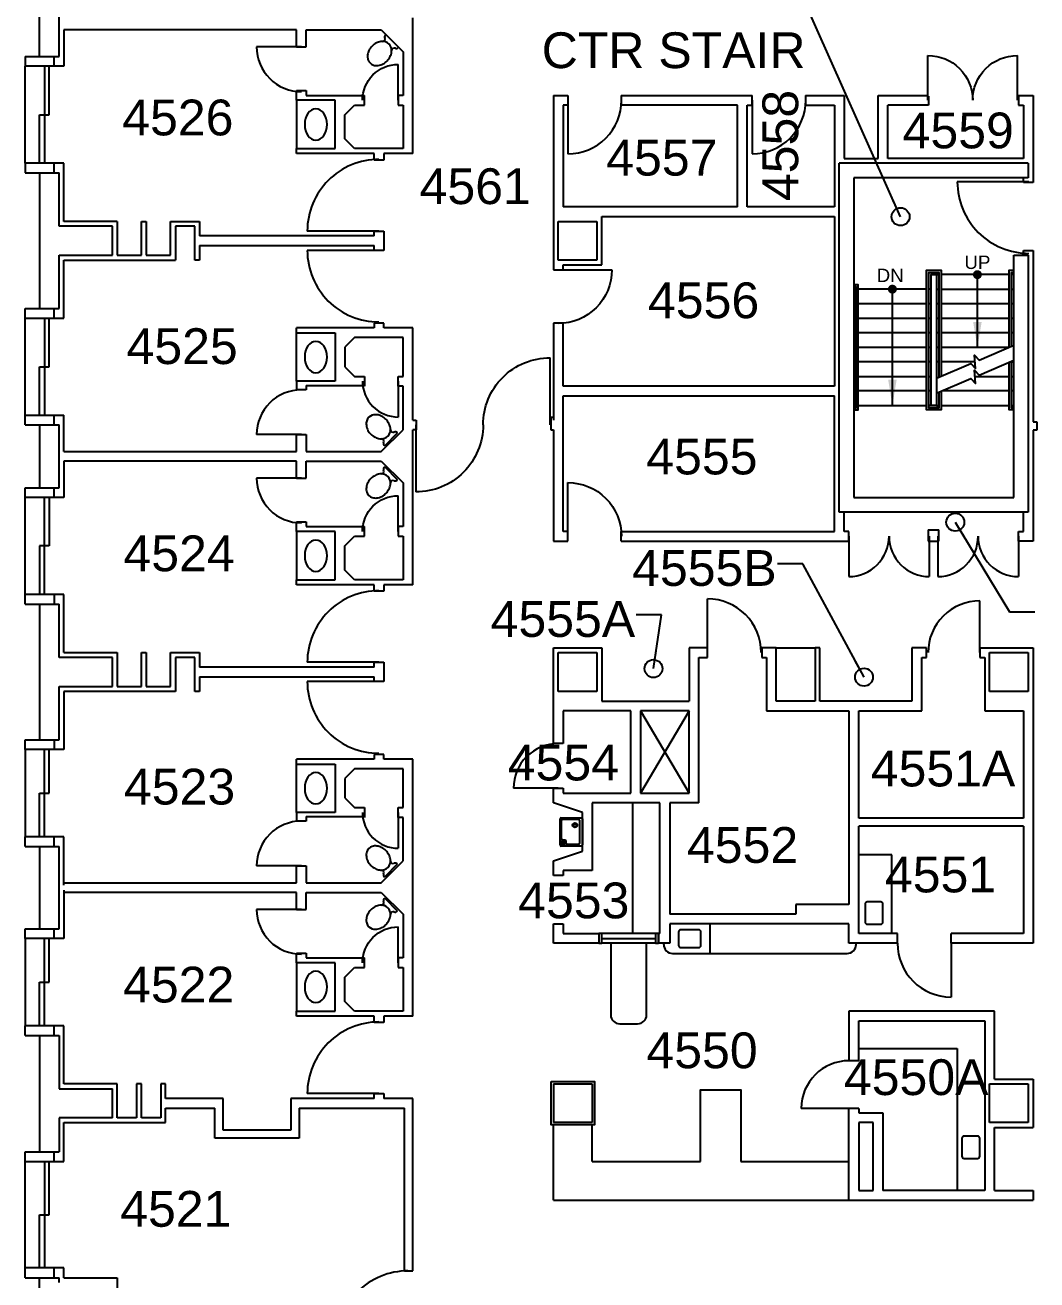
# Model space of a CAD drawing. Extents: x 338 to 7662, y 1527 to 4803.
# Drawn here: x 2680 to 3358, y 3336 to 4178 of the extents above; entities that cross this region are included whole.
import ezdxf
from ezdxf.enums import TextEntityAlignment as Align

# ---------------------------------------------------------------- set-up
doc = ezdxf.new("R2010")
doc.units = 0
doc.header["$LTSCALE"] = 96
doc.header["$MEASUREMENT"] = 0
doc.layers.get('0').update_dxf_attribs({"linetype": 'CONTINUOUS'})
for name, color, linetype in [('A-ANNO-TEXT', 4, 'CONTINUOUS'), ('A-ANNO-TEXT-STAIR', 4, 'CONTINUOUS'), ('A-ANNO-TX192', 4, 'CONTINUOUS'), ('A-COLS', 5, 'CONTINUOUS'), ('A-DOOR', 2, 'CONTINUOUS'), ('A-FLOR-CASE', 3, 'CONTINUOUS'), ('A-FLOR-HRAL', 1, 'CONTINUOUS'), ('A-FLOR-PFIX', 2, 'CONTINUOUS'), ('A-FLOR-STRS', 2, 'CONTINUOUS'), ('A-GLAZ', 2, 'CONTINUOUS'), ('A-GLAZ-SILL', 1, 'CONTINUOUS'), ('A-SHFT', 1, 'CONTINUOUS'), ('A-WALL-FULL', 6, 'CONTINUOUS'), ('X-EQPM', 2, 'CONTINUOUS')]:
    doc.layers.add(name, color=color, linetype=linetype)
doc.styles.add('ARIAL', font='arial.ttf')
doc.styles.get("Standard").update_dxf_attribs({"font": 'SIMPLEX'})
doc.dimstyles.new('DIM-96', dxfattribs={"dimscale": 96, "dimtxt": 0.18, "dimasz": 0.18, "dimexe": 0.18, "dimexo": 0.0625, "dimgap": 0.09, "dimtad": 0, "dimtih": 1, "dimtoh": 1, "dimdec": 4, "dimzin": 0, "dimdsep": 46, "dimlunit": 4, "dimtxsty": 'Standard', "dimcen": 0.09, "dimadec": 0, "dimazin": 0, "dimtfac": 1, "dimtdec": 4, "dimtofl": 0, "dimtmove": 2, "dimatfit": 3, "dimfxl": 0, "dimtolj": 1, "dimtzin": 0, "dimarcsym": 0})
doc.dimstyles.new('DIM1-4', dxfattribs={"dimscale": 48, "dimtxt": 0.09375, "dimasz": 0.125, "dimexe": 0.125, "dimexo": 0.09375, "dimgap": 0.046875, "dimtad": 1, "dimdec": 4, "dimzin": 7, "dimdsep": 46, "dimlunit": 4, "dimtxsty": 'Standard', "dimblk": 'TICK', "dimcen": 2.25, "dimdle": 1.5, "dimadec": 0, "dimazin": 0, "dimtfac": 1, "dimtdec": 4, "dimtix": 1, "dimtofl": 0, "dimtmove": 2, "dimatfit": 3, "dimldrblk": 'TICK', "dimfxl": 0, "dimtolj": 1, "dimtzin": 0, "dimarcsym": 0})

# ---------------------------------------------------------------- blocks, each defined once
blk = doc.blocks.new('DRINK FTN')
for p, q in [((-8.75, 0), (8.75, 0)), ((-9.5, -14.25), (-9.5, -0.75)), ((-8.5, -12.25), (-8.5, -4.75)), ((-7.75, -4), (-6.25, -4)), ((-5.5, -3.25), (-5.5, -1.75)), ((-4.75, -1), (7.75, -1)), ((8.5, -1.75), (8.5, -12.25)), ((9.5, -0.75), (9.5, -14.25)), ((8.75, -15), (-8.75, -15)), ((7.75, -13), (-7.75, -13)), ((1, -15), (1, -15))]:
    blk.add_line(p, q)
for centre, radius in [((-7.5, -2), 1.38), ((-7.5, -2), 0.789), ((4.5, -10), 1.56)]:
    blk.add_circle(centre, radius)
for centre, start, end in [((-8.75, -0.75), 90, 180), ((-7.75, -4.75), 90, 180), ((-6.25, -3.25), 270, 0), ((-4.75, -1.75), 90, 180), ((7.75, -1.75), 0, 90), ((8.75, -0.75), 0, 90), ((-8.75, -14.25), 180, 270), ((-7.75, -12.25), 180, 270), ((7.75, -12.25), 270, 0), ((8.75, -14.25), 270, 0)]:
    blk.add_arc(centre, 0.75, start, end)
for p in [(3.5, -10), (4, -9), (4, -11), (5, -9), (5, -11), (5.5, -10)]:
    blk.add_point(p)
blk = doc.blocks.new('dr-32')
blk.add_line((0, 0), (0, 32.05))
blk.add_arc((-0.09, -0.04), 32.09, 0.06887, 89.83373)
blk = doc.blocks.new('dr-36')
blk.add_line((0, 0), (0, 36.06))
blk.add_arc((-0.1, -0.04), 36.1, 0.06887, 89.83373)
blk = doc.blocks.new('TICK')
at = {"linetype": 'Continuous'}
blk.add_line((0.988, 0), (-0.988, 0), dxfattribs=at)
at = {"color": 11}
blk.add_line((-0.223, -0.223), (0.223, 0.223), dxfattribs=at)

msp = doc.modelspace()

# ---------------------------------------------------------------- linework, layer by layer
at = {"layer": 'A-ANNO-TEXT', "const_width": 3}
for points in [[(3316.875, 4010.25, 1), (3319.875, 4010.25, 1)], [(3259.875, 4000.5, 1), (3262.875, 4000.5, 1)]]:
    msp.add_lwpolyline(points, format="xyb", close=True, dxfattribs=at)
at = {"layer": 'A-ANNO-TEXT', "linetype": 'Continuous'}
for points in [[(3291, 3940.71429), (3313.99256, 3950.56824), (3316.99471, 3947.37113), (3316.50529, 3956.12887), (3319.50744, 3952.93176), (3342.75, 3962.89286)], [(3291, 3930.65898), (3313.99256, 3940.51294), (3316.99471, 3937.31582), (3316.50529, 3946.07357), (3319.50744, 3942.87645), (3342.75, 3952.83755)]]:
    msp.add_lwpolyline(points, dxfattribs=at)
at = {"layer": 'A-COLS'}
for p, q in [((3037.25, 4046), (3063.25, 4046)), ((3037.25, 4020), (3037.25, 4046)), ((3063.25, 4046), (3063.25, 4020)), ((3063.25, 4020), (3037.25, 4020)), ((3037.25, 3756.75), (3063.25, 3756.75)), ((3037.25, 3730.75), (3037.25, 3756.75)), ((3063.25, 3756.75), (3063.25, 3730.75)), ((3326.5, 3730.75), (3326.5, 3756.75)), ((3326.5, 3756.75), (3352.5, 3756.75)), ((3352.5, 3756.75), (3352.5, 3730.75)), ((3063.25, 3730.75), (3037.25, 3730.75)), ((3352.5, 3730.75), (3326.5, 3730.75)), ((3034, 3467.5), (3060, 3467.5)), ((3034, 3467.5), (3034, 3441.5)), ((3060, 3467.5), (3060, 3441.5)), ((3326.5, 3467.5), (3352.5, 3467.5)), ((3326.5, 3441.5), (3326.5, 3467.5)), ((3352.5, 3467.5), (3352.5, 3441.5)), ((3060, 3441.5), (3034, 3441.5)), ((3352.5, 3441.5), (3326.5, 3441.5))]:
    msp.add_line(p, q, dxfattribs=at)
at = {"layer": 'A-DOOR'}
for p, q in [((2865, 4163), (2835, 4163)), ((2930, 4127.25), (2930, 4151.25)), ((3285.20696, 4127.25), (3285.20696, 4157.25)), ((3345.20696, 4127.25), (3345.20696, 4157.25)), ((3043.75, 4127.25), (3043.75, 4091.25)), ((3167.25, 4127.25), (3167.25, 4091.25)), ((3352.90113, 4072.51473), (3304.90113, 4072.51473)), ((2917, 4039.5), (2869, 4039.5)), ((2917, 4026.5), (2869, 4026.5)), ((3037.25, 4013.5), (3073.25, 4013.5)), ((3031.875, 3909.5), (3031.875, 3954.5)), ((2930, 3938.75), (2930, 3914.75)), ((2941.875, 3909.5), (2941.875, 3864.5)), ((2865, 3903), (2835, 3903)), ((2865, 3873.75), (2835, 3873.75)), ((3043.75, 3834.75), (3043.75, 3870.75)), ((2930, 3838), (2930, 3862)), ((3232.124, 3834.75), (3232.124, 3807.75)), ((3286.124, 3834.75), (3286.124, 3807.75)), ((3291.8256, 3834.75), (3291.8256, 3807.75)), ((3345.8256, 3834.75), (3345.8256, 3807.75)), ((3137.36198, 3756.75), (3137.36198, 3792.75)), ((3320, 3756.75), (3320, 3791.44904)), ((2917, 3750.25), (2869, 3750.25)), ((2917, 3737.25), (2869, 3737.25)), ((3037.25, 3665.75), (3007.25, 3665.75)), ((2930, 3649.5), (2930, 3625.5)), ((2865, 3613.75), (2835, 3613.75)), ((2865, 3584.5), (2835, 3584.5)), ((2930, 3548.75), (2930, 3572.75)), ((2917, 3461), (2869, 3461))]:
    msp.add_line(p, q, dxfattribs=at)
for centre, major_axis, start_param, end_param in [((2865, 4163), (21.2132, 21.2132), 2.35619449, 3.926990817), ((3043.75, 4127.25), (25.45584, 25.45584), 3.926990817, 5.497787144), ((3167.25, 4127.25), (25.45584, 25.45584), 3.926990817, 5.497787144), ((2917, 4039.5), (33.94113, 33.94113), 0.785398163, 2.35619449), ((3352.90113, 4072.51473), (33.94113, 33.94113), 2.35619449, 3.926990817), ((2917, 4026.5), (33.94113, 33.94113), 2.35619449, 3.926990817), ((2865, 3903), (21.2132, 21.2132), 0.785398163, 2.35619449), ((2930, 3938.75), (-16.97056, 16.97056), 0.785398163, 2.35619449), ((2865, 3873.75), (21.2132, 21.2132), 2.35619449, 3.926990817), ((3232.124, 3834.75), (-19.09188, 19.09188), 2.35619449, 3.926990817), ((3286.124, 3834.75), (-19.09188, 19.09188), 0.785398163, 2.35619449), ((3291.8256, 3834.75), (-19.09188, 19.09188), 2.35619449, 3.926990817), ((3345.8256, 3834.75), (-19.09188, 19.09188), 0.785398163, 2.35619449), ((2917, 3750.25), (33.94113, 33.94113), 0.785398163, 2.35619449), ((3137.36198, 3756.75), (-25.45584, 25.45584), 3.926990817, 5.497787144), ((3320, 3756.75), (24.53593, 24.53593), 0.785398163, 2.35619449), ((2917, 3737.25), (33.94113, 33.94113), 2.35619449, 3.926990817), ((3037.25, 3665.75), (21.2132, 21.2132), 0.785398163, 2.35619449), ((2930, 3649.5), (-16.97056, 16.97056), 0.785398163, 2.35619449), ((2865, 3613.75), (21.2132, 21.2132), 0.785398163, 2.35619449), ((2865, 3584.5), (21.2132, 21.2132), 2.35619449, 3.926990817), ((2917, 3461), (33.94113, 33.94113), 0.785398163, 2.35619449), ((2936.5, 3294.03484), (33.94113, 33.94113), 0.785398163, 2.35619449)]:
    msp.add_ellipse(centre, major_axis=major_axis, ratio=1, start_param=start_param, end_param=end_param, dxfattribs=at)
at = {"layer": 'A-DOOR', "extrusion": (0, 0, -1)}
for centre, major_axis, start_param, end_param in [((2930, 4127.25), (-16.97056, 16.97056), 5.497787144, 7.068583471), ((3285.20696, 4127.25), (-21.2132, 21.2132), 0.785398163, 2.35619449), ((3345.20696, 4127.25), (-21.2132, 21.2132), 5.497787144, 7.068583471), ((3037.25, 4013.5), (25.45584, 25.45584), 0.785398163, 2.35619449), ((3031.875, 3909.5), (-31.81981, 31.81981), 5.497787144, 7.068583471), ((2941.875, 3909.5), (-31.81981, 31.81981), 2.35619449, 3.926990817), ((3043.75, 3834.75), (-25.45584, 25.45584), 0.785398163, 2.35619449), ((2930, 3838), (-16.97056, 16.97056), 5.497787144, 7.068583471), ((2930, 3548.75), (-16.97056, 16.97056), 5.497787144, 7.068583471)]:
    msp.add_ellipse(centre, major_axis=major_axis, ratio=1, start_param=start_param, end_param=end_param, dxfattribs=at)
at = {"layer": 'A-FLOR-CASE'}
for p, q in [((2861.75, 4127.25), (2861.75, 4094.75)), ((2861.75, 3938.75), (2861.75, 3971.25)), ((2861.75, 3838), (2861.75, 3805.5)), ((2861.75, 3649.5), (2861.75, 3682)), ((3087, 3656), (3087, 3568.25)), ((3261, 3621), (3238.75, 3621)), ((3261, 3568.25), (3261, 3621)), ((3139, 3574.75), (3139, 3555)), ((3108, 3561), (3108, 3561.75)), ((3237, 3561), (3237, 3561.75)), ((3114, 3555), (3231, 3555)), ((2861.75, 3548.75), (2861.75, 3516.25)), ((3238.75, 3491.25), (3304.75, 3491.25)), ((3304.75, 3491.25), (3304.75, 3396)), ((3034, 3389.5), (3034, 3440)), ((3060, 3415.5), (3060, 3440)), ((3060, 3415.5), (3132.625, 3415.5)), ((3159.625, 3415.5), (3232.25, 3415.5)), ((3034, 3389.5), (3232.25, 3389.5))]:
    msp.add_line(p, q, dxfattribs=at)
msp.add_lwpolyline([(3072.5, 3561.75), (3072.5, 3513.75, 0.414213562), (3078.5, 3507.75), (3090.5, 3507.75, 0.414213562), (3096.5, 3513.75), (3096.5, 3561.75)], format="xyb", dxfattribs=at)
msp.add_lwpolyline([(3132.625, 3415.5), (3132.625, 3463.5), (3159.625, 3463.5), (3159.625, 3415.5)], dxfattribs=at)
for centre, start, end in [((3114, 3561), 180, 270), ((3231, 3561), 270, 0)]:
    msp.add_arc(centre, 6, start, end, dxfattribs=at)
at = {"layer": 'A-FLOR-HRAL'}
for points in [[(3294, 3931.94469), (3294, 3919.5), (3284.25, 3919.5), (3284.25, 4013.25), (3294, 4013.25), (3294, 3942)], [(3292.5, 3931.30184), (3292.5, 3921), (3285.75, 3921), (3285.75, 4011.75), (3292.5, 4011.75), (3292.5, 3941.35714)], [(3339.75, 3961.60714), (3339.75, 4013.25), (3342.75, 4013.25)], [(3341.25, 3962.25), (3341.25, 4011.75), (3342.75, 4011.75)], [(3235.5, 3919.5), (3238.5, 3919.5), (3238.5, 4003.5), (3235.5, 4003.5)], [(3235.5, 3921), (3237, 3921), (3237, 4002), (3235.5, 4002)], [(3342.75, 3919.5), (3339.75, 3919.5), (3339.75, 3951.55184)], [(3342.75, 3921), (3341.25, 3921), (3341.25, 3952.19469)]]:
    msp.add_lwpolyline(points, dxfattribs=at)
at = {"layer": 'A-FLOR-PFIX'}
for p, q in [((2921.69486, 4171.30514), (2930.18014, 4162.81986)), ((2929.36764, 3903.99264), (2920.88236, 3895.50736)), ((2920.88236, 3881.24264), (2929.36764, 3872.75736)), ((2929.36764, 3614.74264), (2920.88236, 3606.25736)), ((2920.88236, 3591.99264), (2929.36764, 3583.50736))]:
    msp.add_line(p, q, dxfattribs=at)
for points in [[(3253.5, 3574.5, 0.414213562), (3255, 3576), (3255, 3588, 0.414213562), (3253.5, 3589.5), (3244.5, 3589.5, 0.414213562), (3243, 3588), (3243, 3576, 0.414213562), (3244.5, 3574.5)], [(3118, 3560.375, 0.414213562), (3119.5, 3558.875), (3131.5, 3558.875, 0.414213562), (3133, 3560.375), (3133, 3569.375, 0.414213562), (3131.5, 3570.875), (3119.5, 3570.875, 0.414213562), (3118, 3569.375)], [(3308, 3431), (3308, 3419, 0.414213562), (3309.5, 3417.5), (3318.5, 3417.5, 0.414213562), (3320, 3419), (3320, 3431, 0.414213562), (3318.5, 3432.5), (3309.5, 3432.5, 0.414213562)]]:
    msp.add_lwpolyline(points, format="xyb", close=True, dxfattribs=at)
for centre, radius, start, end in [((2919.50514, 4157.50346), 9.17661, 96.82628868, 116.96235197), ((2919.30092, 4159.20942), 7.45848, 72.78334671, 96.82628868), ((2919.29733, 4168.47671), 1.83236, 269.34401739, 22.69959954), ((2922.40197, 4169.89093), 1.58114, 116.56505118, 206.56505118), ((2919.84714, 4160.97214), 5.61308, 17.21665329, 72.78334671), ((2918.52597, 4156.5243), 9.17661, 153.03764803, 173.17371132), ((2920.51897, 4155.51046), 11.41267, 116.96235197, 153.03764803), ((2916.37846, 4160.63014), 9.17661, 333.03764803, 353.17371132), ((2918.08442, 4160.42592), 7.45848, 353.17371132, 17.21665329), ((2927.35171, 4160.46305), 1.79486, 66.79875016, 183.25712795), ((2928.76593, 4163.52697), 1.58114, 243.43494882, 333.43494882), ((2916.82002, 4156.72852), 7.45848, 173.17371132, 197.21665329), ((2915.0573, 4156.1823), 5.61308, 197.21665329, 252.78334671), ((2915.60352, 4157.94502), 7.45848, 252.78334671, 276.82628868), ((2915.28967, 4160.56678), 10.09896, 276.82628868, 296.96235197), ((2915.92939, 4159.30921), 8.68803, 296.96235197, 318.69039014), ((2914.38546, 4161.64397), 11.41267, 315, 333.03764803), ((2914.2448, 3910.6302), 5.61308, 107.21665329, 162.78334671), ((2914.79102, 3908.86748), 7.45848, 83.17371132, 107.21665329), ((2914.5868, 3907.16153), 9.17661, 63.03764803, 83.17371132), ((2913.57296, 3905.16853), 11.41267, 26.96235197, 63.03764803), ((2916.00752, 3910.08398), 7.45848, 162.78334671, 186.82628868), ((2918.62928, 3910.39783), 10.09896, 186.82628868, 206.96235197), ((2917.37171, 3909.75811), 8.68803, 206.96235197, 228.69039014), ((2915.56596, 3906.18236), 9.17661, 6.82628868, 26.96235197), ((2917.27192, 3906.38658), 7.45848, 342.78334671, 6.82628868), ((2926.53921, 3906.39017), 1.83236, 179.34401739, 292.69959954), ((2919.70647, 3911.30204), 11.41267, 225, 243.03764803), ((2918.69264, 3909.30904), 9.17661, 243.03764803, 263.17371132), ((2918.48842, 3907.60308), 7.45848, 263.17371132, 287.21665329), ((2918.52555, 3898.33579), 1.79486, 336.79875016, 93.25712795), ((2921.58947, 3896.92157), 1.58114, 153.43494882, 243.43494882), ((2919.03464, 3905.84036), 5.61308, 287.21665329, 342.78334671), ((2927.95343, 3903.28553), 1.58114, 26.56505118, 116.56505118), ((2921.58947, 3879.82843), 1.58114, 116.56505118, 206.56505118), ((2919.70647, 3865.44796), 11.41267, 116.96235197, 153.03764803), ((2918.69264, 3867.44096), 9.17661, 96.82628868, 116.96235197), ((2918.48842, 3869.14692), 7.45848, 72.78334671, 96.82628868), ((2918.48483, 3878.41421), 1.83236, 269.34401739, 22.69959954), ((2919.03464, 3870.90964), 5.61308, 17.21665329, 72.78334671), ((2917.27192, 3870.36342), 7.45848, 353.17371132, 17.21665329), ((2926.53921, 3870.40055), 1.79486, 66.79875016, 183.25712795), ((2927.95343, 3873.46447), 1.58114, 243.43494882, 333.43494882), ((2916.00752, 3866.66602), 7.45848, 173.17371132, 197.21665329), ((2917.71347, 3866.4618), 9.17661, 153.03764803, 173.17371132), ((2914.2448, 3866.1198), 5.61308, 197.21665329, 252.78334671), ((2915.11689, 3869.24671), 8.68803, 296.96235197, 318.69039014), ((2913.57296, 3871.58147), 11.41267, 315, 333.03764803), ((2915.56596, 3870.56764), 9.17661, 333.03764803, 353.17371132), ((2914.79102, 3867.88252), 7.45848, 252.78334671, 276.82628868), ((2914.47717, 3870.50428), 10.09896, 276.82628868, 296.96235197), ((2916.00752, 3620.83398), 7.45848, 162.78334671, 186.82628868), ((2918.62928, 3621.14783), 10.09896, 186.82628868, 206.96235197), ((2914.2448, 3621.3802), 5.61308, 107.21665329, 162.78334671), ((2914.79102, 3619.61748), 7.45848, 83.17371132, 107.21665329), ((2914.5868, 3617.91153), 9.17661, 63.03764803, 83.17371132), ((2913.57296, 3615.91853), 11.41267, 26.96235197, 63.03764803), ((2915.56596, 3616.93236), 9.17661, 6.82628868, 26.96235197), ((2917.37171, 3620.50811), 8.68803, 206.96235197, 228.69039014), ((2919.70647, 3622.05204), 11.41267, 225, 243.03764803), ((2918.69264, 3620.05904), 9.17661, 243.03764803, 263.17371132), ((2918.48842, 3618.35308), 7.45848, 263.17371132, 287.21665329), ((2918.52555, 3609.08579), 1.79486, 336.79875016, 93.25712795), ((2919.03464, 3616.59036), 5.61308, 287.21665329, 342.78334671), ((2917.27192, 3617.13658), 7.45848, 342.78334671, 6.82628868), ((2926.53921, 3617.14017), 1.83236, 179.34401739, 292.69959954), ((2927.95343, 3614.03553), 1.58114, 26.56505118, 116.56505118), ((2921.58947, 3607.67157), 1.58114, 153.43494882, 243.43494882), ((2919.70647, 3576.19796), 11.41267, 116.96235197, 153.03764803), ((2918.69264, 3578.19096), 9.17661, 96.82628868, 116.96235197), ((2918.48842, 3579.89692), 7.45848, 72.78334671, 96.82628868), ((2918.48483, 3589.16421), 1.83236, 269.34401739, 22.69959954), ((2921.58947, 3590.57843), 1.58114, 116.56505118, 206.56505118), ((2919.03464, 3581.65964), 5.61308, 17.21665329, 72.78334671), ((2916.00752, 3577.41602), 7.45848, 173.17371132, 197.21665329), ((2917.71347, 3577.2118), 9.17661, 153.03764803, 173.17371132), ((2913.57296, 3582.33147), 11.41267, 315, 333.03764803), ((2915.56596, 3581.31764), 9.17661, 333.03764803, 353.17371132), ((2917.27192, 3581.11342), 7.45848, 353.17371132, 17.21665329), ((2926.53921, 3581.15055), 1.79486, 66.79875016, 183.25712795), ((2927.95343, 3584.21447), 1.58114, 243.43494882, 333.43494882), ((2914.2448, 3576.8698), 5.61308, 197.21665329, 252.78334671), ((2914.79102, 3578.63252), 7.45848, 252.78334671, 276.82628868), ((2914.47717, 3581.25428), 10.09896, 276.82628868, 296.96235197), ((2915.11689, 3579.99671), 8.68803, 296.96235197, 318.69039014)]:
    msp.add_arc(centre, radius, start, end, dxfattribs=at)
at = {"layer": 'A-FLOR-PFIX', "extrusion": (0, 0, -1)}
for centre in [(2874.75, 4111), (2874.75, 3955), (2874.75, 3821.75), (2874.75, 3665.75), (2874.75, 3532.5)]:
    msp.add_ellipse(centre, major_axis=(0, 10.5), ratio=0.714285714, dxfattribs=at)
at = {"layer": 'A-FLOR-STRS'}
for p, q in [((3291, 4010.25), (3292.5, 4010.25)), ((3339.75, 4010.25), (3294, 4010.25)), ((3342.75, 4010.25), (3341.25, 4010.25)), ((3237, 4000.5), (3235.5, 4000.5)), ((3284.25, 4000.5), (3238.5, 4000.5)), ((3287.25, 4000.5), (3285.75, 4000.5)), ((3291, 4000.5), (3292.5, 4000.5)), ((3294, 4000.5), (3339.75, 4000.5)), ((3341.25, 4000.5), (3342.75, 4000.5)), ((3235.5, 3990.75), (3237, 3990.75)), ((3284.25, 3990.75), (3238.5, 3990.75)), ((3287.25, 3990.75), (3285.75, 3990.75)), ((3292.5, 3990.75), (3291, 3990.75)), ((3339.75, 3990.75), (3294, 3990.75)), ((3342.75, 3990.75), (3341.25, 3990.75)), ((3237, 3981), (3235.5, 3981)), ((3238.5, 3981), (3284.25, 3981)), ((3285.75, 3981), (3287.25, 3981)), ((3291, 3981), (3292.5, 3981)), ((3294, 3981), (3339.75, 3981)), ((3341.25, 3981), (3342.75, 3981)), ((3235.5, 3971.25), (3237, 3971.25)), ((3284.25, 3971.25), (3238.5, 3971.25)), ((3287.25, 3971.25), (3285.75, 3971.25)), ((3292.5, 3971.25), (3291, 3971.25)), ((3339.75, 3971.25), (3294, 3971.25)), ((3342.75, 3971.25), (3341.25, 3971.25)), ((3237, 3961.5), (3235.5, 3961.5)), ((3238.5, 3961.5), (3284.25, 3961.5)), ((3285.75, 3961.5), (3287.25, 3961.5)), ((3291, 3961.5), (3292.5, 3961.5)), ((3294, 3961.5), (3339.5, 3961.5)), ((3237, 3951.75), (3235.5, 3951.75)), ((3284.25, 3951.75), (3238.5, 3951.75)), ((3287.25, 3951.75), (3285.75, 3951.75)), ((3292.5, 3951.75), (3291, 3951.75)), ((3316.75, 3951.75), (3294, 3951.75)), ((3341.25, 3951.75), (3342.75, 3951.75)), ((3237, 3942), (3235.5, 3942)), ((3238.5, 3942), (3284.25, 3942)), ((3285.75, 3942), (3287.25, 3942)), ((3316.73294, 3942), (3339.75, 3942)), ((3341.25, 3942), (3342.75, 3942)), ((3235.5, 3932.25), (3237, 3932.25)), ((3284.25, 3932.25), (3238.5, 3932.25)), ((3287.25, 3932.25), (3285.75, 3932.25)), ((3339.75, 3932.25), (3294.71238, 3932.25)), ((3342.75, 3932.25), (3341.25, 3932.25)), ((3237, 3922.5), (3235.5, 3922.5)), ((3238.5, 3922.5), (3284.25, 3922.5)), ((3287.25, 3922.5), (3285.75, 3922.5)), ((3291, 3922.5), (3292.5, 3922.5)), ((3294, 3922.5), (3339.75, 3922.5)), ((3341.25, 3922.5), (3342.75, 3922.5))]:
    msp.add_line(p, q, dxfattribs=at)
msp.add_lwpolyline([(3287.25, 3922.5), (3287.25, 4010.25), (3291, 4010.25), (3291, 3922.5)], close=True, dxfattribs=at)
at = {"layer": 'A-GLAZ'}
for p, q in [((2692.75, 4150), (2692.75, 4085)), ((2696, 4117.5), (2696, 4150)), ((2689.5, 4085), (2689.5, 4117.5)), ((2689.5, 4117.5), (2696, 4117.5)), ((2692.75, 3981), (2692.75, 3916)), ((2696, 3948.5), (2696, 3981)), ((2689.5, 3948.5), (2696, 3948.5)), ((2689.5, 3916), (2689.5, 3948.5)), ((2692.75, 3795.75), (2692.75, 3860.75)), ((2696, 3860.75), (2696, 3828.25)), ((2689.5, 3828.25), (2689.5, 3795.75)), ((2696, 3828.25), (2689.5, 3828.25)), ((2692.75, 3633.25), (2692.75, 3691.75)), ((2696, 3662.5), (2696, 3691.75)), ((2689.5, 3633.25), (2689.5, 3662.5)), ((2689.5, 3662.5), (2696, 3662.5)), ((2692.75, 3506.5), (2692.75, 3565)), ((2696, 3535.75), (2696, 3565)), ((3066.5, 3565), (3102.5, 3565)), ((2689.5, 3506.5), (2689.5, 3535.75)), ((2689.5, 3535.75), (2696, 3535.75)), ((2692.75, 3415.5), (2692.75, 3344)), ((2696, 3379.75), (2696, 3415.5)), ((2689.5, 3344), (2689.5, 3379.75)), ((2689.5, 3379.75), (2696, 3379.75))]:
    msp.add_line(p, q, dxfattribs=at)
for points in [[(3066.5, 3561.75), (3066.5, 3568.25), (3064.5, 3568.25), (3064.5, 3561.75)], [(3104.5, 3561.75), (3104.5, 3568.25), (3102.5, 3568.25), (3102.5, 3561.75)]]:
    msp.add_lwpolyline(points, close=True, dxfattribs=at)
at = {"layer": 'A-GLAZ-SILL'}
for p, q in [((2679.75, 4085), (2679.75, 4150)), ((2679.75, 3916), (2679.75, 3981)), ((2679.75, 3795.75), (2679.75, 3860.75)), ((2679.75, 3691.75), (2679.75, 3633.25)), ((2679.75, 3565), (2679.75, 3506.5)), ((3102.5, 3568.25), (3066.5, 3568.25)), ((3102.5, 3561.75), (3066.5, 3561.75)), ((2679.75, 3344), (2679.75, 3415.5))]:
    msp.add_line(p, q, dxfattribs=at)
at = {"layer": 'A-SHFT'}
for p, q in [((3125, 3717.75), (3092.5, 3662.5)), ((3092.5, 3717.75), (3125, 3662.5))]:
    msp.add_line(p, q, dxfattribs=at)
at = {"layer": 'A-WALL-FULL'}
for p, q in [((2689.5, 4156.5), (2689.5, 4195.5)), ((2702.5, 4156.5), (2702.5, 4195.5)), ((2939.75, 4091.5), (2939.75, 4182.5)), ((2705.75, 4174.375), (2705.75, 4150)), ((2861.75, 4174.375), (2705.75, 4174.375)), ((2861.75, 4163), (2861.75, 4174.375)), ((2868.25, 4163), (2868.25, 4174.375)), ((2868.25, 4174.375), (2918.625, 4174.375)), ((2918.625, 4174.375), (2933.25, 4159.75)), ((2861.75, 4163), (2868.25, 4163)), ((2933.25, 4159.75), (2933.25, 4130.5)), ((2679.75, 4156.5), (2702.5, 4156.5)), ((2679.75, 4156.5), (2679.75, 4150)), ((2705.75, 4150), (2679.75, 4150)), ((2699.25, 4150), (2699.25, 4156.5)), ((2861.75, 4127.25), (2861.75, 4133.75)), ((2861.75, 4133.75), (2868.25, 4133.75)), ((2868.25, 4133.75), (2868.25, 4130.5)), ((2887.75, 4127.25), (2861.75, 4127.25)), ((2868.25, 4130.5), (2907.25, 4130.5)), ((2887.75, 4094.75), (2887.75, 4127.25)), ((2894.25, 4117.5), (2900.75, 4124)), ((2900.75, 4124), (2907.25, 4124)), ((2907.25, 4124), (2907.25, 4130.5)), ((2933.25, 4130.5), (2930, 4130.5)), ((2930, 4130.5), (2930, 4124)), ((2930, 4124), (2933.25, 4124)), ((2933.25, 4124), (2933.25, 4094.75)), ((3034, 4130.5), (3034, 4013.5)), ((3034, 4130.5), (3043.75, 4130.5)), ((3040.5, 4124), (3040.5, 4055.75)), ((3043.75, 4124), (3040.5, 4124)), ((3043.75, 4130.5), (3043.75, 4124)), ((3079.5, 4130.5), (3079.5, 4124)), ((3079.5, 4130.5), (3167.25, 4130.5)), ((3157.5, 4124), (3079.5, 4124)), ((3157.5, 4055.75), (3157.5, 4124)), ((3164, 4124), (3167.25, 4124)), ((3164, 4055.75), (3164, 4124)), ((3167.25, 4124), (3167.25, 4130.5)), ((3203, 4130.5), (3203, 4124)), ((3203, 4130.5), (3229, 4130.5)), ((3203, 4124), (3222.5, 4124)), ((3222.5, 4124), (3222.5, 4055.75)), ((3229, 4130.5), (3229, 4088.25)), ((3251.75, 4088.25), (3251.75, 4130.5)), ((3251.75, 4130.5), (3285.52959, 4130.5)), ((3285.52959, 4124), (3258.25, 4124)), ((3258.25, 4088.25), (3258.25, 4124)), ((3285.52959, 4130.0032), (3285.52959, 4124)), ((3346, 4130.5), (3346, 4124)), ((3346, 4130.5), (3355.75, 4130.5)), ((3346, 4124), (3349.25, 4124)), ((3349.25, 4124), (3349.25, 4088.25)), ((3355.75, 4130.5), (3355.75, 4072)), ((2894.25, 4101.25), (2894.25, 4117.5)), ((2900.75, 4094.75), (2894.25, 4101.25)), ((2861.75, 4091.5), (2861.75, 4094.75)), ((2861.75, 4094.75), (2887.75, 4094.75)), ((2913.75, 4091.5), (2861.75, 4091.5)), ((2933.25, 4094.75), (2900.75, 4094.75)), ((2913.75, 4087.10563), (2913.75, 4091.5)), ((2939.75, 4091.5), (2920.25, 4091.5)), ((2920.25, 4091.5), (2920.25, 4087.10563)), ((2705.75, 4085), (2679.75, 4085)), ((2679.75, 4085), (2679.75, 4078.5)), ((2699.25, 4078.5), (2699.25, 4085)), ((2705.75, 4046), (2705.75, 4085)), ((2920.25, 4087.10563), (2913.75, 4087.10563)), ((3225.75, 3851), (3225.75, 4085)), ((3352.5, 4085), (3225.75, 4085)), ((3229, 4088.25), (3251.75, 4088.25)), ((3349.25, 4088.25), (3258.25, 4088.25)), ((3352.5, 4085), (3352.5, 4075.25)), ((2679.75, 4078.5), (2702.5, 4078.5)), ((2689.5, 4078.5), (2689.5, 3987.5)), ((2702.5, 4042.75), (2702.5, 4078.5)), ((3235.5, 4075.25), (3235.5, 3860.75)), ((3352.5, 4075.25), (3235.5, 4075.25)), ((3349.25, 4072), (3349.25, 4075.25)), ((3355.75, 4072), (3349.25, 4072)), ((3157.5, 4055.75), (3040.5, 4055.75)), ((3066.5, 4049.25), (3222.5, 4049.25)), ((3066.5, 4016.75), (3066.5, 4049.25)), ((3222.5, 4055.75), (3164, 4055.75)), ((3222.5, 4049.25), (3222.5, 3935.5)), ((2738.25, 4042.75), (2702.5, 4042.75)), ((2741.5, 4046), (2705.75, 4046)), ((2738.25, 4023.25), (2738.25, 4042.75)), ((2741.5, 4046), (2741.5, 4023.25)), ((2757.75, 4023.25), (2757.75, 4046)), ((2757.75, 4046), (2761, 4046)), ((2761, 4046), (2761, 4023.25)), ((2777.25, 4023.25), (2777.25, 4046)), ((2777.25, 4046), (2796.75, 4046)), ((2793.5, 4042.75), (2780.5, 4042.75)), ((2780.5, 4042.75), (2780.5, 4020)), ((2793.5, 4020), (2793.5, 4042.75)), ((2796.75, 4046), (2796.75, 4036.25)), ((2913.75, 4036.25), (2796.75, 4036.25)), ((2913.75, 4036.25), (2913.75, 4039.5)), ((2913.75, 4039.5), (2920.25, 4039.5)), ((2920.25, 4039.5), (2920.25, 4026.5)), ((2702.5, 4023.25), (2738.25, 4023.25)), ((2702.5, 3987.5), (2702.5, 4023.25)), ((2741.5, 4023.25), (2757.75, 4023.25)), ((2761, 4023.25), (2777.25, 4023.25)), ((2796.75, 4029.75), (2913.75, 4029.75)), ((2796.75, 4029.75), (2796.75, 4020)), ((2913.75, 4026.5), (2913.75, 4029.75)), ((2920.25, 4026.5), (2913.75, 4026.5)), ((3342.75, 4023.25), (3352.5, 4023.25)), ((3342.75, 3860.75), (3342.75, 4023.25)), ((3349.25, 4026.5), (3355.75, 4026.5)), ((3349.25, 4023.25), (3349.25, 4026.5)), ((3352.5, 4023.25), (3352.5, 3851)), ((3355.75, 4026.5), (3355.75, 3911.48239)), ((2705.75, 4020), (2780.5, 4020)), ((2705.75, 3981), (2705.75, 4020)), ((2796.75, 4020), (2793.5, 4020)), ((3040.5, 4016.75), (3066.5, 4016.75)), ((3040.5, 4013.5), (3040.5, 4016.75)), ((3034, 4013.5), (3040.5, 4013.5)), ((2679.75, 3987.5), (2702.5, 3987.5)), ((2679.75, 3981), (2679.75, 3987.5)), ((2679.75, 3981), (2705.75, 3981)), ((2699.25, 3981), (2699.25, 3987.5)), ((2913.75, 3974.5), (2861.75, 3974.5)), ((2861.75, 3971.25), (2861.75, 3974.5)), ((2913.75, 3977.75), (2913.75, 3974.5)), ((2920.25, 3977.75), (2913.75, 3977.75)), ((2920.25, 3974.5), (2920.25, 3977.75)), ((2939.75, 3974.5), (2920.25, 3974.5)), ((2939.75, 3912.75), (2939.75, 3974.5)), ((3034, 3977.75), (3034, 3912.75)), ((3040.5, 3977.75), (3034, 3977.75)), ((3040.5, 3935.5), (3040.5, 3977.75)), ((2861.75, 3971.25), (2887.75, 3971.25)), ((2887.75, 3971.25), (2887.75, 3938.75)), ((2900.75, 3968), (2894.25, 3961.5)), ((2933.25, 3968), (2900.75, 3968)), ((2933.25, 3942), (2933.25, 3968)), ((2894.25, 3961.5), (2894.25, 3948.5)), ((2894.25, 3948.5), (2900.75, 3942)), ((2900.75, 3942), (2907.25, 3942)), ((2907.25, 3942), (2907.25, 3935.5)), ((2930, 3942), (2933.25, 3942)), ((2930, 3935.5), (2930, 3942)), ((2861.75, 3938.75), (2861.75, 3932.98239)), ((2887.75, 3938.75), (2861.75, 3938.75)), ((2868.25, 3932.98239), (2861.75, 3932.98239)), ((2868.25, 3935.95775), (2868.25, 3932.98239)), ((2868.25, 3935.95775), (2907.25, 3935.95775)), ((2933.25, 3935.5), (2930, 3935.5)), ((2933.25, 3906.25), (2933.25, 3935.5)), ((3222.5, 3935.5), (3040.5, 3935.5)), ((3040.5, 3929), (3222.5, 3929)), ((3040.5, 3838), (3040.5, 3929)), ((3222.5, 3838), (3222.5, 3929)), ((2679.75, 3909.5), (2679.75, 3916)), ((2679.75, 3916), (2705.75, 3916)), ((2699.25, 3909.5), (2699.25, 3916)), ((2705.75, 3891.625), (2705.75, 3916)), ((3032.375, 3914.375), (3032.375, 3906.25)), ((3034, 3914.375), (3032.375, 3914.375)), ((2679.75, 3909.5), (2702.5, 3909.5)), ((2689.5, 3909.5), (2689.5, 3867.25)), ((2702.5, 3867.25), (2702.5, 3909.5)), ((2918.625, 3891.625), (2933.25, 3906.25)), ((2939.75, 3912.75), (2942.06478, 3912.75)), ((2942.06478, 3906.25), (2939.75, 3906.25)), ((2939.75, 3802.25), (2939.75, 3906.25)), ((2942.06478, 3912.75), (2942.06478, 3906.25)), ((3032.375, 3906.25), (3034, 3906.25)), ((3034, 3906.25), (3034, 3831.5)), ((3355.75, 3911.48239), (3358.2657, 3911.48239)), ((3358.2657, 3905.89789), (3355.75, 3905.89789)), ((3355.75, 3905.89789), (3355.75, 3831.5)), ((3358.2657, 3911.48239), (3358.2657, 3905.89789)), ((2861.75, 3903), (2868.25, 3903)), ((2861.75, 3891.625), (2861.75, 3903)), ((2868.25, 3903), (2868.25, 3891.625)), ((2705.75, 3891.625), (2861.75, 3891.625)), ((2868.25, 3891.625), (2918.625, 3891.625)), ((2705.75, 3885.125), (2705.75, 3860.75)), ((2861.75, 3885.125), (2705.75, 3885.125)), ((2861.75, 3873.75), (2861.75, 3885.125)), ((2868.25, 3885.125), (2918.625, 3885.125)), ((2868.25, 3873.75), (2868.25, 3885.125)), ((2918.625, 3885.125), (2933.25, 3870.5)), ((2861.75, 3873.75), (2868.25, 3873.75)), ((2679.75, 3867.25), (2702.5, 3867.25)), ((2679.75, 3860.75), (2679.75, 3867.25)), ((2699.25, 3860.75), (2699.25, 3867.25)), ((2933.25, 3870.5), (2933.25, 3841.25)), ((2705.75, 3860.75), (2679.75, 3860.75)), ((3235.5, 3860.75), (3342.75, 3860.75)), ((3352.5, 3851), (3225.75, 3851)), ((3229, 3838), (3229, 3851)), ((3349.25, 3838), (3349.25, 3851)), ((2861.75, 3844.5), (2868.25, 3844.5)), ((2861.75, 3838), (2861.75, 3844.5)), ((2887.75, 3838), (2861.75, 3838)), ((2868.25, 3844.5), (2868.25, 3841.25)), ((2868.25, 3841.25), (2907.25, 3841.25)), ((2887.75, 3805.5), (2887.75, 3838)), ((2907.25, 3834.75), (2907.25, 3841.25)), ((2930, 3841.25), (2930, 3834.75)), ((2933.25, 3841.25), (2930, 3841.25)), ((3043.75, 3838), (3040.5, 3838)), ((3043.75, 3831.5), (3043.75, 3838)), ((3079.5, 3838), (3222.5, 3838)), ((3079.5, 3831.5), (3079.5, 3838)), ((3232.25, 3838), (3229, 3838)), ((3232.25, 3831.5), (3232.25, 3838)), ((3285.4435, 3839.1331), (3285.4435, 3831.52282)), ((3285.4435, 3839.1331), (3292.54431, 3839.1331)), ((3292.54431, 3831.52282), (3292.54431, 3839.1331)), ((3346, 3838), (3349.25, 3838)), ((3346, 3831.5), (3346, 3838)), ((2894.25, 3828.25), (2900.75, 3834.75)), ((2900.75, 3834.75), (2907.25, 3834.75)), ((2930, 3834.75), (2933.25, 3834.75)), ((2933.25, 3834.75), (2933.25, 3805.5)), ((3034, 3831.5), (3043.75, 3831.5)), ((3079.5, 3831.5), (3232.25, 3831.5)), ((3285.4435, 3831.52282), (3292.54431, 3831.52282)), ((3355.75, 3831.5), (3346, 3831.5)), ((2894.25, 3812), (2894.25, 3828.25)), ((2861.75, 3805.5), (2887.75, 3805.5)), ((2861.75, 3802.25), (2861.75, 3805.5)), ((2900.75, 3805.5), (2894.25, 3812)), ((2933.25, 3805.5), (2900.75, 3805.5)), ((2705.75, 3795.75), (2679.75, 3795.75)), ((2679.75, 3789.25), (2679.75, 3795.75)), ((2699.25, 3795.75), (2699.25, 3789.25)), ((2705.75, 3756.75), (2705.75, 3795.75)), ((2913.75, 3802.25), (2861.75, 3802.25)), ((2913.75, 3797.85563), (2913.75, 3802.25)), ((2920.25, 3797.85563), (2913.75, 3797.85563)), ((2920.25, 3802.25), (2920.25, 3797.85563)), ((2939.75, 3802.25), (2920.25, 3802.25)), ((2679.75, 3789.25), (2702.5, 3789.25)), ((2689.5, 3789.25), (2689.5, 3698.25)), ((2702.5, 3753.5), (2702.5, 3789.25)), ((2705.75, 3756.75), (2741.5, 3756.75)), ((2741.5, 3756.75), (2741.5, 3734)), ((2757.75, 3756.75), (2761, 3756.75)), ((2757.75, 3734), (2757.75, 3756.75)), ((2761, 3756.75), (2761, 3734)), ((2777.25, 3756.75), (2796.75, 3756.75)), ((2777.25, 3734), (2777.25, 3756.75)), ((2796.75, 3756.75), (2796.75, 3747)), ((3034, 3760), (3066.5, 3760)), ((3034, 3695.81514), (3034, 3760)), ((3066.5, 3760), (3066.5, 3724.25)), ((3125, 3760), (3125, 3724.25)), ((3137.46428, 3760), (3125, 3760)), ((3137.46428, 3753.5), (3137.46428, 3760)), ((3173.75, 3760), (3173.75, 3753.5)), ((3183.5, 3760), (3173.75, 3760)), ((3183.5, 3724.25), (3183.5, 3760)), ((3209.5, 3760), (3209.5, 3724.25)), ((3212.75, 3760), (3209.5, 3760)), ((3212.75, 3724.25), (3212.75, 3760)), ((3274.5, 3760), (3274.5, 3724.25)), ((3284.25, 3760), (3274.5, 3760)), ((3284.25, 3753.5), (3284.25, 3760)), ((3320, 3760), (3355.75, 3760)), ((3320, 3760), (3320, 3753.5)), ((3355.75, 3760), (3355.75, 3561.75)), ((2738.25, 3753.5), (2702.5, 3753.5)), ((2738.25, 3734), (2738.25, 3753.5)), ((2780.5, 3753.5), (2780.5, 3730.75)), ((2793.5, 3753.5), (2780.5, 3753.5)), ((2793.5, 3730.75), (2793.5, 3753.5)), ((2913.75, 3747), (2796.75, 3747)), ((2913.75, 3750.25), (2920.25, 3750.25)), ((2913.75, 3747), (2913.75, 3750.25)), ((2920.25, 3750.25), (2920.25, 3737.25)), ((3131.5, 3656), (3131.5, 3753.5)), ((3131.5, 3753.5), (3137.46428, 3753.5)), ((3173.75, 3753.5), (3177, 3753.5)), ((3177, 3753.5), (3177, 3717.75)), ((3281, 3753.5), (3284.25, 3753.5)), ((3281, 3717.75), (3281, 3753.5)), ((3320, 3753.5), (3323.25, 3753.5)), ((3323.25, 3753.5), (3323.25, 3717.75)), ((2796.75, 3740.5), (2796.75, 3730.75)), ((2796.75, 3740.5), (2913.75, 3740.5)), ((2913.75, 3737.25), (2913.75, 3740.5)), ((2920.25, 3737.25), (2913.75, 3737.25)), ((2702.5, 3698.25), (2702.5, 3734)), ((2702.5, 3734), (2738.25, 3734)), ((2705.75, 3730.75), (2705.75, 3691.75)), ((2780.5, 3730.75), (2705.75, 3730.75)), ((2741.5, 3734), (2757.75, 3734)), ((2761, 3734), (2777.25, 3734)), ((2796.75, 3730.75), (2793.5, 3730.75)), ((3066.5, 3724.25), (3125, 3724.25)), ((3209.5, 3724.25), (3183.5, 3724.25)), ((3274.5, 3724.25), (3212.75, 3724.25)), ((3040.5, 3717.75), (3040.5, 3695.81514)), ((3086, 3717.75), (3040.5, 3717.75)), ((3086, 3662.5), (3086, 3717.75)), ((3092.5, 3717.75), (3092.5, 3662.5)), ((3125, 3717.75), (3092.5, 3717.75)), ((3125, 3662.5), (3125, 3717.75)), ((3177, 3717.75), (3232.25, 3717.75)), ((3232.25, 3717.75), (3232.25, 3587.75)), ((3238.75, 3717.75), (3281, 3717.75)), ((3238.75, 3645.75), (3238.75, 3717.75)), ((3323.25, 3717.75), (3349.25, 3717.75)), ((3349.25, 3717.75), (3349.25, 3645.75)), ((2679.75, 3698.25), (2702.5, 3698.25)), ((2679.75, 3691.75), (2679.75, 3698.25)), ((2699.25, 3698.25), (2699.25, 3691.75)), ((3040.5, 3695.81514), (3034, 3695.81514)), ((2705.75, 3691.75), (2679.75, 3691.75)), ((2920.25, 3688.5), (2913.75, 3688.5)), ((2913.75, 3688.5), (2913.75, 3685.25)), ((2920.25, 3685.25), (2920.25, 3688.5)), ((2913.75, 3685.25), (2861.75, 3685.25)), ((2861.75, 3682), (2861.75, 3685.25)), ((2861.75, 3682), (2887.75, 3682)), ((2887.75, 3682), (2887.75, 3649.5)), ((2900.75, 3678.75), (2894.25, 3672.25)), ((2933.25, 3678.75), (2900.75, 3678.75)), ((2939.75, 3685.25), (2920.25, 3685.25)), ((2933.25, 3652.75), (2933.25, 3678.75)), ((2939.75, 3513), (2939.75, 3685.25)), ((2894.25, 3672.25), (2894.25, 3659.25)), ((3034, 3665.75), (3040.5, 3665.75)), ((3034, 3656), (3034, 3665.75)), ((3040.5, 3665.75), (3040.5, 3662.5)), ((3040.5, 3662.5), (3086, 3662.5)), ((3092.5, 3662.5), (3125, 3662.5)), ((2894.25, 3659.25), (2900.75, 3652.75)), ((2900.75, 3652.75), (2907.25, 3652.75)), ((2907.25, 3652.75), (2907.25, 3646.25)), ((2930, 3646.25), (2930, 3652.75)), ((2930, 3652.75), (2933.25, 3652.75)), ((3053.5, 3649.5), (3034, 3656)), ((3060, 3656), (3060, 3610.5)), ((3105.5, 3656), (3060, 3656)), ((3105.5, 3568.25), (3105.5, 3656)), ((3112, 3656), (3112, 3581.25)), ((3131.5, 3656), (3112, 3656)), ((2887.75, 3649.5), (2861.75, 3649.5)), ((2861.75, 3649.5), (2861.75, 3643.73239)), ((2868.25, 3646.70775), (2907.25, 3646.70775)), ((2868.25, 3646.70775), (2868.25, 3643.73239)), ((2933.25, 3646.25), (2930, 3646.25)), ((2933.25, 3617), (2933.25, 3646.25)), ((3053.5, 3623.5), (3053.5, 3649.5)), ((3349.25, 3645.75), (3238.75, 3645.75)), ((2868.25, 3643.73239), (2861.75, 3643.73239)), ((3238.75, 3568.25), (3238.75, 3640.25)), ((3349.25, 3640.25), (3238.75, 3640.25)), ((3349.25, 3640.25), (3349.25, 3568.25)), ((2679.75, 3626.75), (2679.75, 3633.25)), ((2705.75, 3633.25), (2679.75, 3633.25)), ((2699.25, 3626.75), (2699.25, 3633.25)), ((2705.75, 3600.75), (2705.75, 3633.25)), ((2679.75, 3626.75), (2702.5, 3626.75)), ((2689.5, 3626.75), (2689.5, 3571.5)), ((2702.5, 3571.5), (2702.5, 3626.75)), ((3034, 3617), (3053.5, 3623.5)), ((2861.75, 3602.375), (2861.75, 3613.75)), ((2861.75, 3613.75), (2868.25, 3613.75)), ((2868.25, 3613.75), (2868.25, 3602.375)), ((2918.625, 3602.375), (2933.25, 3617)), ((3034, 3607.25), (3034, 3617)), ((2705.75, 3602.375), (2861.75, 3602.375)), ((2868.25, 3602.375), (2918.625, 3602.375)), ((3040.5, 3607.25), (3034, 3607.25)), ((3040.5, 3610.5), (3040.5, 3607.25)), ((3060, 3610.5), (3040.5, 3610.5)), ((2705.75, 3597.5), (2705.75, 3565)), ((2861.75, 3595.875), (2705.75, 3595.875)), ((2861.75, 3584.5), (2861.75, 3595.875)), ((2868.25, 3584.5), (2868.25, 3595.875)), ((2868.25, 3595.875), (2918.625, 3595.875)), ((2918.625, 3595.875), (2933.25, 3581.25)), ((3196.5, 3587.75), (3196.5, 3581.25)), ((3232.25, 3587.75), (3196.5, 3587.75)), ((2861.75, 3584.5), (2868.25, 3584.5)), ((2933.25, 3581.25), (2933.25, 3552)), ((3196.5, 3581.25), (3112, 3581.25)), ((2679.75, 3571.5), (2702.5, 3571.5)), ((2679.75, 3565), (2679.75, 3571.5)), ((2699.25, 3565), (2699.25, 3571.5)), ((3034, 3574.75), (3040.5, 3574.75)), ((3034, 3561.75), (3034, 3574.75)), ((3040.5, 3574.75), (3040.5, 3568.25)), ((3112, 3574.75), (3112, 3561.75)), ((3232.25, 3574.75), (3112, 3574.75)), ((3232.25, 3561.75), (3232.25, 3574.75)), ((2705.75, 3565), (2679.75, 3565)), ((3064.5, 3561.75), (3034, 3561.75)), ((3040.5, 3568.25), (3064.5, 3568.25)), ((3064.5, 3568.25), (3064.5, 3561.75)), ((3105.5, 3568.25), (3104.5, 3568.25)), ((3104.5, 3568.25), (3104.5, 3561.75)), ((3112, 3561.75), (3104.5, 3561.75)), ((3264.75, 3561.75), (3232.25, 3561.75)), ((3264.75, 3568.25), (3238.75, 3568.25)), ((3264.75, 3561.75), (3264.75, 3568.25)), ((3349.25, 3568.25), (3300.75, 3568.25)), ((3300.75, 3561.75), (3300.75, 3568.25)), ((3355.75, 3561.75), (3300.75, 3561.75)), ((2861.75, 3548.75), (2861.75, 3555.25)), ((2861.75, 3555.25), (2868.25, 3555.25)), ((2868.25, 3555.25), (2868.25, 3552)), ((2868.25, 3552), (2907.25, 3552)), ((2907.25, 3545.5), (2907.25, 3552)), ((2933.25, 3552), (2930, 3552)), ((2930, 3552), (2930, 3545.5)), ((2887.75, 3548.75), (2861.75, 3548.75)), ((2887.75, 3516.25), (2887.75, 3548.75)), ((2894.25, 3539), (2900.75, 3545.5)), ((2900.75, 3545.5), (2907.25, 3545.5)), ((2930, 3545.5), (2933.25, 3545.5)), ((2933.25, 3545.5), (2933.25, 3516.25)), ((2894.25, 3522.75), (2894.25, 3539)), ((2900.75, 3516.25), (2894.25, 3522.75)), ((2861.75, 3513), (2861.75, 3516.25)), ((2861.75, 3516.25), (2887.75, 3516.25)), ((2913.75, 3513), (2861.75, 3513)), ((2933.25, 3516.25), (2900.75, 3516.25)), ((2913.75, 3508.60563), (2913.75, 3513)), ((2939.75, 3513), (2920.25, 3513)), ((2920.25, 3513), (2920.25, 3508.60563)), ((3232.25, 3516.25), (3232.25, 3483)), ((3329.75, 3516.25), (3232.25, 3516.25)), ((3238.75, 3509.75), (3323.25, 3509.75)), ((3238.75, 3483), (3238.75, 3509.75)), ((3323.25, 3509.75), (3323.25, 3396)), ((3329.75, 3470.75), (3329.75, 3516.25)), ((2705.75, 3506.5), (2679.75, 3506.5)), ((2679.75, 3500), (2679.75, 3506.5)), ((2699.25, 3500), (2699.25, 3506.5)), ((2705.75, 3467.5), (2705.75, 3506.5)), ((2920.25, 3508.60563), (2913.75, 3508.60563)), ((2679.75, 3500), (2702.5, 3500)), ((2689.5, 3500), (2689.5, 3422)), ((2702.5, 3500), (2702.5, 3464.25)), ((3238.75, 3483), (3232.25, 3483)), ((2741.5, 3467.5), (2705.75, 3467.5)), ((2741.5, 3444.75), (2741.5, 3467.5)), ((2754.5, 3467.5), (2754.5, 3444.75)), ((2757.75, 3467.5), (2754.5, 3467.5)), ((2757.75, 3444.75), (2757.75, 3467.5)), ((2770.75, 3467.5), (2770.75, 3444.75)), ((2774, 3467.5), (2770.75, 3467.5)), ((2774, 3457.75), (2774, 3467.5)), ((3329.75, 3470.75), (3355.75, 3470.75)), ((3355.75, 3470.75), (3355.75, 3438.25)), ((2702.5, 3464.25), (2738.25, 3464.25)), ((2738.25, 3444.75), (2738.25, 3464.25)), ((2913.75, 3461), (2920.25, 3461)), ((2913.75, 3457.75), (2913.75, 3461)), ((2920.25, 3461), (2920.25, 3457.75)), ((2812.58601, 3457.75), (2774, 3457.75)), ((2774, 3451.25), (2807.08601, 3451.25)), ((2774, 3441.5), (2774, 3451.25)), ((2807.08601, 3431.02155), (2807.08601, 3451.25)), ((2812.58601, 3436.52155), (2812.58601, 3457.75)), ((2913.75, 3457.75), (2858.05822, 3457.75)), ((2858.05822, 3457.75), (2858.05822, 3436.52155)), ((2863.55822, 3451.25), (2863.55822, 3431.02155)), ((2863.55822, 3451.25), (2934.25, 3451.25)), ((2939.75, 3457.75), (2920.25, 3457.75)), ((2934.25, 3341.98207), (2934.25, 3451.25)), ((2939.75, 3341.98207), (2939.75, 3457.75)), ((3232.25, 3389.5), (3232.25, 3451)), ((3238.75, 3451), (3232.25, 3451)), ((3238.75, 3451), (3238.75, 3448)), ((2702.5, 3444.75), (2702.5, 3422)), ((2738.25, 3444.75), (2702.5, 3444.75)), ((2754.5, 3444.75), (2741.5, 3444.75)), ((2770.75, 3444.75), (2757.75, 3444.75)), ((3238.75, 3448), (3255, 3448)), ((3255, 3448), (3255, 3396)), ((2705.75, 3441.5), (2774, 3441.5)), ((2705.75, 3415.5), (2705.75, 3441.5)), ((2858.05822, 3436.52155), (2812.58601, 3436.52155)), ((3238.75, 3441.5), (3238.75, 3396)), ((3248.5, 3441.5), (3238.75, 3441.5)), ((3248.5, 3396), (3248.5, 3441.5)), ((3329.75, 3438.25), (3355.75, 3438.25)), ((3329.75, 3396), (3329.75, 3438.25)), ((2863.55822, 3431.02155), (2807.08601, 3431.02155)), ((2679.75, 3422), (2702.5, 3422)), ((2679.75, 3415.5), (2679.75, 3422)), ((2699.25, 3415.5), (2699.25, 3422)), ((2679.75, 3415.5), (2705.75, 3415.5)), ((3238.75, 3396), (3248.5, 3396)), ((3323.25, 3396), (3255, 3396)), ((3329.75, 3396), (3355.75, 3396)), ((3355.75, 3396), (3355.75, 3389.5)), ((3232.25, 3389.5), (3355.75, 3389.5)), ((2679.75, 3337.5), (2679.75, 3344)), ((2705.75, 3344), (2679.75, 3344)), ((2699.25, 3337.5), (2699.25, 3344)), ((2705.75, 3337.5), (2705.75, 3344)), ((2934.25, 3341.98207), (2939.75, 3341.98207)), ((2679.75, 3337.5), (2702.5, 3337.5)), ((2689.5, 3272.5), (2689.5, 3337.5)), ((2702.5, 3334.25), (2702.5, 3337.5)), ((2705.75, 3337.5), (2741.5, 3337.5)), ((2741.5, 3337.5), (2741.5, 3288.75))]:
    msp.add_line(p, q, dxfattribs=at)
msp.add_lwpolyline([(3032.5, 3469), (3061.5, 3469), (3061.5, 3440), (3032.5, 3440)], close=True, dxfattribs=at)
at = {"layer": 'X-EQPM'}
msp.add_line((3183.5, 3760), (3209.5, 3760), dxfattribs=at)

# ---------------------------------------------------------------- block references
at = {"layer": 'A-DOOR'}
for name, p, rotation in [('dr-36', (3300.75, 3561.75), 179.9999999999999), ('dr-32', (3232.25, 3451), 90)]:
    msp.add_blockref(name, p, dxfattribs=dict(at, rotation=rotation))
at = {"layer": 'A-FLOR-PFIX', "rotation": 90}
msp.add_blockref('DRINK FTN', (3038.5, 3636.5), dxfattribs=at)

# ---------------------------------------------------------------- texts
at = {"layer": 'A-ANNO-TEXT', "char_height": 9, "width": 47.75, "attachment_point": 8, "style": 'ARIAL'}
for s, insert in [('UP', (3318.375, 4013.91444)), ('DN', (3259.875, 4005.26312))]:
    msp.add_mtext(s, dxfattribs=dict(at, insert=insert))
at = {"layer": 'A-ANNO-TEXT-STAIR', "style": 'ARIAL'}
msp.add_text('CTR STAIR', height=24, dxfattribs=at).set_placement((3026.17843, 4148.76622))
at = {"layer": 'A-ANNO-TX192', "style": 'ARIAL'}
msp.add_text('4558', height=24, rotation=90, dxfattribs=at).set_placement((3198.17715, 4059.59154))
for s, p in [('4526', (2744.89504, 4103.65067)), ('4559', (3268.21501, 4094.96151)), ('4557', (3069.44862, 4076.68548)), ('4561', (2944.31347, 4057.56601)), ('4556', (3097.47541, 3981.02334)), ('4525', (2747.77076, 3950.27802)), ('4555', (3096.3233, 3876.25739)), ('4524', (2745.70557, 3811.30743)), ('4554', (3003.4372, 3670.99838)), ('4551A', (3246.84571, 3666.98429)), ('4523', (2746.0547, 3654.85952)), ('4552', (3123.60854, 3615.72386)), ('4551', (3256.35731, 3595.92349)), ('4553', (3010.39875, 3578.51485)), ('4522', (2745.47013, 3522.07409)), ('4550', (3096.42623, 3477.97204)), ('4550A', (3228.84799, 3459.97651)), ('4521', (2743.53377, 3371.64834))]:
    msp.add_text(s, height=24, dxfattribs=at).set_placement(p)
for s, p in [('4555B', (3183.77166, 3801.49531)), ('4555A', (3088.87362, 3767.2756))]:
    msp.add_text(s, height=24, dxfattribs=at).set_placement(p, align=Align.RIGHT)

# ---------------------------------------------------------------- leaders
at = {"layer": 'A-ANNO-TEXT'}
for points in [[(3318.375, 3961.20426), (3318.375, 4010.25)], [(3261.375, 3922.5), (3261.375, 4000.5)]]:
    msp.add_leader(points, dimstyle='DIM-96', override={"dimgap": 0.09, "dimtad": 0}, dxfattribs=at)
at = {"layer": 'A-ANNO-TEXT-STAIR'}
msp.add_leader([(3266.84282, 4049.12417), (3198.62922, 4202.14606), (3181.61182, 4202.14606)], dimstyle='DIM1-4', override={"dimscale": 96, "dimgap": 0, "dimtad": 0, "dimldrblk": 'DotBlank'}, dxfattribs=at)
at = {"layer": 'A-ANNO-TX192'}
for points in [[(3303.53056, 3844.19559), (3339.85866, 3784.02222), (3356.87605, 3784.02222)], [(3242.32176, 3740.28052), (3201.39003, 3816.22711), (3184.37264, 3816.22711)], [(3101.12771, 3746.01631), (3106.49199, 3782.0074), (3089.4746, 3782.0074)]]:
    msp.add_leader(points, dimstyle='DIM1-4', override={"dimscale": 96, "dimgap": 0, "dimtad": 0, "dimldrblk": 'DotBlank'}, dxfattribs=at)

doc.saveas('drawing.dxf')
